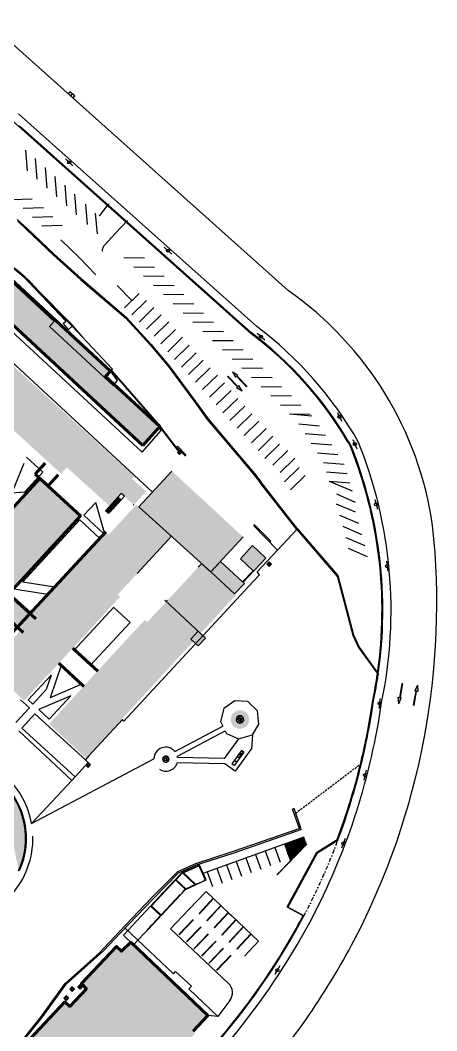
# Model space of a CAD drawing. Header units: millimetres. Extents: x 34038 to 35840, y 10511 to 10922.
# Drawn here: x 35739 to 35840.2, y 10666.8 to 10912 of the extents above; entities that cross this region are included whole.
import ezdxf

# ---------------------------------------------------------------- set-up
doc = ezdxf.new("R2010")
doc.units = ezdxf.units.MM
doc.linetypes.add('DASHDOTX2', pattern=[2, 1, -0.5, 0, -0.5])
doc.linetypes.add('HIDDENX2', pattern=[0.75, 0.5, -0.25])
for name, color, linetype in [('_0', 7, 'Continuous'), ('CERCA', 7, 'Continuous'), ('GUIA', 7, 'Continuous'), ('MANTER', 150, 'Continuous'), ('MEDIDAS REAIS', 3, 'Continuous'), ('MURO', 2, 'Continuous'), ('PAREDE', 4, 'Continuous'), ('PINTURA BRANCA', 7, 'Continuous'), ('piso2', 2, 'Continuous'), ('VAGAS', 7, 'Continuous')]:
    doc.layers.add(name, color=color, linetype=linetype)
doc.layers.add('PROJEÇÃO DAS EDIFICAÇÕES', color=4, linetype='Continuous', lineweight=60)

# ---------------------------------------------------------------- blocks, each defined once
blk = doc.blocks.new('X')
for p, q in [((0.4, 0.4), (-0.4, -0.4)), ((-0.4, 0.4), (0.4, -0.4)), ((-0.4, 0.4), (-0.4, -0.4)), ((-0.4, 0.4), (0.4, 0.4)), ((0.4, 0.4), (0.4, -0.4)), ((-0.4, -0.4), (0.4, -0.4))]:
    blk.add_line(p, q)
blk = doc.blocks.new('POST')
at = {"color": 7}
blk.add_line((-4.93, 0), (4.93, 0), dxfattribs=at)
blk.add_circle((0, 0), 1.5, dxfattribs=at)
blk = doc.blocks.new('BL')
for p, q in [((3, 3), (-3, 3)), ((-3, 3), (-3, 0)), ((0, 3), (0, 0)), ((3, 0), (3, 3))]:
    blk.add_line(p, q)
blk = doc.blocks.new('CUBA-PL')
for p, q in [((0.15, -0.16), (0.15, 0.16)), ((0.19, 0.2), (0.46, 0.2)), ((0.5, 0.16), (0.5, -0.16)), ((0.46, -0.2), (0.19, -0.2))]:
    blk.add_line(p, q)
for radius in [0.0281, 0.0158]:
    blk.add_circle((0.33, 0), radius)
for centre, start, end in [((0.19, 0.16), 90, 180), ((0.46, 0.16), 0, 90), ((0.19, -0.16), 180, 270), ((0.46, -0.16), 270, 0)]:
    blk.add_arc(centre, 0.04, start, end)

msp = doc.modelspace()

# ---------------------------------------------------------------- hatches: boundary and pattern name
for points in [[(35792.872, 10822.071), (35791.558, 10822.886), (35791.774, 10823.095), (35789.336, 10825.607), (35789.444, 10825.712), (35791.881, 10823.2), (35792.097, 10823.409)], [(35790.53, 10826.765), (35791.844, 10825.95), (35791.628, 10825.741), (35794.066, 10823.229), (35793.958, 10823.125), (35791.521, 10825.637), (35791.305, 10825.428)], [(35830.921, 10746.211), (35830.81, 10747.753), (35831.106, 10747.701), (35831.71, 10751.149), (35831.857, 10751.123), (35831.254, 10747.676), (35831.549, 10747.624)], [(35835.472, 10750.745), (35835.583, 10749.203), (35835.287, 10749.255), (35834.683, 10745.807), (35834.536, 10745.833), (35835.14, 10749.281), (35834.844, 10749.332)]]:
    msp.add_hatch(color=256).paths.add_polyline_path(points)
at = {"layer": 'MANTER'}
h = msp.add_hatch(color=170, dxfattribs=at)
h.dxf.hatch_style = 1
h.paths.add_polyline_path([(35732.321, 10853.28), (35729.635, 10850.414), (35771.758, 10812.175), (35772.917, 10813.452), (35759.712, 10825.628), (35760.871, 10826.884)])
h = msp.add_hatch(color=170, dxfattribs=at)
h.dxf.hatch_style = 1
h.paths.add_polyline_path([(35768.748, 10808.859), (35771.758, 10812.175), (35729.635, 10850.414), (35726.948, 10847.547)])
h = msp.add_hatch(color=170, dxfattribs=at)
h.dxf.hatch_style = 1
h.paths.add_polyline_path([(35748.926, 10802.029), (35750.318, 10803.561), (35760.725, 10794.108), (35762.373, 10795.921), (35763.565, 10797.175), (35766.43, 10794.573), (35766.578, 10794.438), (35769.55, 10797.71), (35766.293, 10800.668), (35766.192, 10800.557), (35766.074, 10800.665), (35766.717, 10801.373), (35722.394, 10841.636), (35716.069, 10834.673), (35733.848, 10818.522), (35732.456, 10816.99)])
h = msp.add_hatch(color=170, dxfattribs=at)
h.dxf.hatch_style = 1
h.paths.add_polyline_path([(35793.111, 10786.703), (35775.794, 10802.658), (35767.803, 10793.984), (35785.286, 10778.209)])
h = msp.add_hatch(color=170, dxfattribs=at)
h.dxf.hatch_style = 1
h.paths.add_polyline_path([(35775.593, 10786.955), (35775.668, 10787.037), (35783.226, 10780.1), (35783.21, 10780.083), (35785.286, 10778.209), (35793.111, 10786.703), (35775.794, 10802.658), (35767.803, 10793.984)])
h = msp.add_hatch(color=170, dxfattribs=at)
h.dxf.hatch_style = 1
h.paths.add_polyline_path([(35735.463, 10751.071), (35771.683, 10790.423), (35767.213, 10794.525), (35730.973, 10755.189)])
h.paths.add_polyline_path([(35722.824, 10767.386), (35749.136, 10795.908), (35744.66, 10800.065), (35718.367, 10771.524)])
h = msp.add_hatch(color=170, dxfattribs=at)
h.dxf.hatch_style = 1
h.paths.add_polyline_path([(35735.243, 10790.285), (35734.58, 10790.895), (35728.821, 10784.643), (35729.484, 10784.034)], flags=17)
h.paths.add_polyline_path([(35744.649, 10800.053), (35743.762, 10800.861), (35734.58, 10790.895), (35735.243, 10790.285), (35729.484, 10784.034), (35728.821, 10784.643), (35728.618, 10784.422), (35729.501, 10783.61)])
h = msp.add_hatch(color=170, dxfattribs=at)
h.dxf.hatch_style = 1
h.paths.add_polyline_path([(35727.28, 10763.247), (35753.613, 10791.751), (35749.136, 10795.908), (35722.824, 10767.386)])
h = msp.add_hatch(color=170, dxfattribs=at)
h.dxf.hatch_style = 1
h.paths.add_polyline_path([(35735.463, 10751.071), (35739.954, 10746.954), (35763.236, 10772.125), (35762.649, 10772.668), (35762.502, 10772.804), (35775.532, 10786.89), (35771.683, 10790.423)])
h = msp.add_hatch(color=170, dxfattribs=at)
h.dxf.hatch_style = 1
h.paths.add_polyline_path([(35739.475, 10765.604), (35739.306, 10765.761), (35739.463, 10765.929), (35739.631, 10765.773)], flags=16)
h.paths.add_polyline_path([(35746.688, 10773.372), (35746.519, 10773.528), (35746.676, 10773.697), (35746.844, 10773.54)], flags=16)
h.paths.add_polyline_path([(35743.961, 10770.773), (35744.117, 10770.941), (35744.286, 10770.785), (35744.129, 10770.616)], flags=16)
h.paths.add_polyline_path([(35749.057, 10776.261), (35749.214, 10776.43), (35749.382, 10776.273), (35749.226, 10776.105)], flags=16)
h.paths.add_polyline_path([(35751.609, 10779.009), (35751.766, 10779.178), (35751.934, 10779.021), (35751.778, 10778.853)], flags=16)
h.paths.add_polyline_path([(35753.807, 10781.376), (35753.964, 10781.545), (35754.132, 10781.388), (35753.976, 10781.22)], flags=16)
h.paths.add_polyline_path([(35756.74, 10784.534), (35756.896, 10784.703), (35757.065, 10784.546), (35756.908, 10784.378)], flags=16)
h.paths.add_polyline_path([(35758.271, 10786.354), (35747.347, 10774.59), (35747.992, 10774.489), (35758.623, 10786.029)])
h.paths.add_polyline_path([(35745.706, 10772.822), (35741.518, 10768.313), (35741.93, 10767.935), (35746.341, 10772.723)])
h.paths.add_polyline_path([(35759.758, 10787.954), (35759.485, 10787.661), (35759.523, 10787.531), (35759.692, 10787.375), (35759.598, 10787.274), (35759.639, 10787.132), (35759.546, 10787.218), (35759.535, 10787.206), (35759.366, 10787.363), (35759.377, 10787.374), (35759.292, 10787.453), (35758.271, 10786.354), (35758.623, 10786.029), (35747.992, 10774.489), (35747.347, 10774.59), (35745.706, 10772.822), (35746.341, 10772.723), (35741.93, 10767.935), (35741.773, 10768.079), (35741.605, 10767.898), (35741.436, 10768.054), (35741.603, 10768.235), (35741.014, 10768.775), (35737.747, 10765.258), (35739.104, 10764.014), (35760.514, 10787.253)])
h = msp.add_hatch(color=170, dxfattribs=at)
h.dxf.hatch_style = 1
h.paths.add_polyline_path([(35759.598, 10787.274), (35759.546, 10787.218), (35759.639, 10787.132)])
h.paths.add_polyline_path([(35759.485, 10787.661), (35759.292, 10787.453), (35759.377, 10787.374), (35759.523, 10787.531)])
h = msp.add_hatch(color=170, dxfattribs=at)
h.dxf.hatch_style = 1
h.paths.add_polyline_path([(35783.21, 10780.083), (35783.061, 10780.217), (35782.236, 10779.329), (35774.77, 10771.301), (35774.634, 10771.154), (35774.498, 10771.008), (35774.499, 10771.007), (35774.645, 10770.873)])
h.paths.add_polyline_path([(35775.741, 10786.821), (35775.593, 10786.955), (35767.112, 10777.787), (35767.259, 10777.652), (35767.395, 10777.799)])
h = msp.add_hatch(color=170, dxfattribs=at)
h.dxf.hatch_style = 1
h.paths.add_polyline_path([(35775.741, 10786.821), (35775.68, 10786.755), (35782.942, 10780.089), (35783.061, 10780.217)])
h = msp.add_hatch(color=170, dxfattribs=at)
h.dxf.hatch_style = 1
h.paths.add_polyline_path([(35795.408, 10784.576), (35792.456, 10781.366), (35795.53, 10778.471), (35792.989, 10775.797), (35787.616, 10780.739), (35785.286, 10778.209), (35791.059, 10772.895), (35793.429, 10775.389), (35793.134, 10775.659), (35798.628, 10781.544)])
h = msp.add_hatch(color=170, dxfattribs=at)
h.dxf.hatch_style = 1
h.paths.add_polyline_path([(35791.059, 10772.895), (35793.429, 10775.389), (35793.134, 10775.659), (35798.628, 10781.544), (35795.408, 10784.576), (35792.456, 10781.366), (35795.53, 10778.471), (35792.989, 10775.797), (35787.616, 10780.739), (35785.286, 10778.209)])
h = msp.add_hatch(color=170, dxfattribs=at)
h.dxf.hatch_style = 1
h.paths.add_polyline_path([(35786.911, 10776.713), (35785.286, 10778.209), (35785.15, 10778.062), (35783.09, 10779.954), (35769.996, 10765.872), (35769.849, 10766.008), (35769.262, 10766.551), (35761.882, 10758.615), (35746.043, 10741.309), (35750.498, 10737.153)])
h = msp.add_hatch(color=170, dxfattribs=at)
h.dxf.hatch_style = 1
h.paths.add_polyline_path([(35783.226, 10780.1), (35783.09, 10779.954), (35785.15, 10778.062), (35785.286, 10778.209)])
h = msp.add_hatch(color=170, dxfattribs=at)
h.dxf.hatch_style = 1
h.paths.add_polyline_path([(35791.394, 10772.587), (35786.911, 10776.713), (35750.498, 10737.153), (35754.954, 10732.997)])
h = msp.add_hatch(color=170, dxfattribs=at)
h.dxf.hatch_style = 1
h.paths.add_polyline_path([(35767.259, 10777.652), (35767.112, 10777.787), (35762.502, 10772.804), (35762.649, 10772.668)])
h = msp.add_hatch(color=170, dxfattribs=at)
h.dxf.hatch_style = 1
h.paths.add_polyline_path([(35736.14, 10772.837), (35733.086, 10769.532), (35737.747, 10765.258), (35740.81, 10768.555)])
h = msp.add_hatch(color=170, dxfattribs=at)
h.dxf.hatch_style = 1
h.paths.add_polyline_path([(35774.645, 10770.873), (35774.498, 10771.008), (35769.849, 10766.008), (35769.996, 10765.872)])
h = msp.add_hatch(color=170, dxfattribs=at)
h.dxf.hatch_style = 1
h.paths.add_polyline_path([(35782.197, 10763.777), (35780.463, 10761.893), (35782.225, 10760.249), (35783.959, 10762.133)])
h = msp.add_hatch(color=170, dxfattribs=at)
h.dxf.hatch_style = 1
h.paths.add_polyline_path([(35794.622, 10742.391, 1), (35790.122, 10742.391, 1)])
h = msp.add_hatch(color=170, dxfattribs=at)
h.dxf.hatch_style = 1
h.paths.add_polyline_path([(35765.847, 10688.322), (35763.555, 10686.147), (35762.393, 10687.305), (35753.865, 10678.281), (35755.059, 10677.047), (35751.053, 10672.776), (35749.847, 10673.851), (35741.318, 10664.827), (35742.486, 10663.676), (35740.337, 10661.359), (35755.389, 10647.158), (35759.013, 10650.951), (35766.271, 10651.185), (35766.101, 10658.615), (35770.03, 10658.998), (35769.957, 10662.177), (35773.973, 10662.21), (35773.975, 10661.899, 0.6767556), (35776.507, 10660.909), (35777.015, 10660.433, 1), (35779.107, 10662.663), (35778.802, 10662.95), (35779.381, 10662.955), (35779.358, 10663.943), (35781.51, 10666.243), (35781.007, 10666.715), (35784.589, 10670.535)])
h = msp.add_hatch(color=170, dxfattribs=at)
h.dxf.hatch_style = 1
h.paths.add_polyline_path([(35755.389, 10647.158), (35759.013, 10650.951), (35766.271, 10651.185), (35766.101, 10658.615), (35770.03, 10658.998), (35769.957, 10662.177), (35774.006, 10662.21, 0.805425), (35776.618, 10661.043, 1.5266512), (35778.674, 10662.949), (35779.381, 10662.955), (35779.358, 10663.943), (35781.51, 10666.243), (35781.007, 10666.715), (35784.589, 10670.535), (35765.847, 10688.322), (35763.555, 10686.147), (35762.393, 10687.305), (35753.865, 10678.281), (35755.059, 10677.047), (35751.053, 10672.776), (35749.847, 10673.851), (35741.318, 10664.827), (35742.486, 10663.676), (35740.337, 10661.359)])
at = {"layer": 'PINTURA BRANCA'}
h = msp.add_hatch(color=2, dxfattribs=at)
edge = h.paths.add_edge_path()
edge.add_line((35734.604, 10727.25), (35734.457, 10727.114))
edge.add_arc((35721.535, 10713.509), 18.764, -24.71761, 46.47473, ccw=False)
edge.add_line((35738.58, 10705.663), (35738.826, 10705.721))
edge.add_arc((35721.537, 10713.509), 18.962, 335.7505, 406.43854)
at = {"layer": 'PINTURA BRANCA', "ltscale": 3}
h = msp.add_hatch(dxfattribs=at)
h.set_pattern_fill('ANSI31', color=256, scale=1.5, angle=19.72326, style=0)
h.set_pattern_definition([(64.723257, (32455.22812, 9350.73386), (-0.169547989, 0.080060785), [])])
h.paths.add_polyline_path([(35803.208, 10712.166), (35804.66, 10708.115), (35808.581, 10712.149), (35807.966, 10713.868)])

# ---------------------------------------------------------------- linework, layer by layer
for p, q in [((35804.068, 10846.424), (35730.601, 10912.042)), ((35796.426, 10837.716), (35738.548, 10889.3)), ((35789.336, 10825.607), (35789.444, 10825.712)), ((35789.336, 10825.607), (35791.774, 10823.095)), ((35789.444, 10825.712), (35791.881, 10823.2)), ((35790.53, 10826.765), (35791.305, 10825.428)), ((35790.53, 10826.765), (35791.844, 10825.95)), ((35791.521, 10825.637), (35791.305, 10825.428)), ((35793.958, 10823.125), (35791.521, 10825.637)), ((35791.844, 10825.95), (35791.628, 10825.741)), ((35794.066, 10823.229), (35791.628, 10825.741)), ((35791.558, 10822.886), (35791.774, 10823.095)), ((35791.881, 10823.2), (35792.097, 10823.409)), ((35792.872, 10822.071), (35792.097, 10823.409)), ((35794.066, 10823.229), (35793.958, 10823.125)), ((35792.872, 10822.071), (35791.558, 10822.886)), ((35768.564, 10807.238), (35773.231, 10812.51)), ((35773.231, 10812.51), (35772.59, 10813.092)), ((35777.179, 10808.67), (35776.97, 10808.465)), ((35779.123, 10806.272), (35776.97, 10808.465)), ((35779.324, 10806.489), (35777.179, 10808.67)), ((35777.183, 10807.185), (35777.752, 10807.669)), ((35777.651, 10806.635), (35777.183, 10807.185)), ((35777.183, 10807.185), (35778.214, 10807.114)), ((35777.746, 10807.664), (35777.651, 10806.635)), ((35778.259, 10807.152), (35777.651, 10806.635)), ((35777.746, 10807.664), (35778.214, 10807.114)), ((35739.872, 10804.486), (35736.964, 10797.361)), ((35736.964, 10797.361), (35740.06, 10797.581)), ((35759.485, 10787.661), (35757.342, 10795.028)), ((35754.467, 10791.916), (35759.292, 10787.453)), ((35753.449, 10790.815), (35758.271, 10786.354)), ((35801.501, 10783.48), (35795.641, 10789.449)), ((35799.836, 10785.616), (35795.85, 10789.676)), ((35796.531, 10778.183), (35806.351, 10788.649)), ((35799.616, 10785.4), (35799.836, 10785.616)), ((35799.616, 10785.4), (35799.836, 10785.616)), ((35797.09, 10777.506), (35795.528, 10775.818)), ((35797.09, 10777.506), (35796.531, 10778.183)), ((35797.09, 10777.506), (35796.531, 10778.183)), ((35737.94, 10774.035), (35745.706, 10772.822)), ((35739.581, 10775.803), (35747.347, 10774.59)), ((35795.528, 10775.818), (35764.181, 10741.942)), ((35741.518, 10768.313), (35736.719, 10772.713)), ((35748.971, 10755.719), (35746.256, 10747.657)), ((35746.485, 10753.132), (35745.316, 10749.659)), ((35754.135, 10751.013), (35746.256, 10747.657)), ((35831.71, 10751.149), (35831.106, 10747.701)), ((35831.857, 10751.123), (35831.254, 10747.676)), ((35831.71, 10751.149), (35831.857, 10751.123)), ((35835.472, 10750.745), (35834.844, 10749.332)), ((35835.472, 10750.745), (35835.583, 10749.203)), ((35739.027, 10747.131), (35741.205, 10745.194)), ((35740.935, 10747.131), (35742.036, 10746.113)), ((35751.287, 10748.104), (35743.479, 10744.778)), ((35746.029, 10742.42), (35751.287, 10748.104)), ((35791.082, 10746.937), (35788.462, 10745.044)), ((35794.306, 10746.702), (35791.082, 10746.937)), ((35830.81, 10747.753), (35831.106, 10747.701)), ((35830.921, 10746.211), (35830.81, 10747.753)), ((35830.921, 10746.211), (35831.549, 10747.624)), ((35831.254, 10747.676), (35831.549, 10747.624)), ((35834.536, 10745.833), (35835.14, 10749.281)), ((35834.683, 10745.807), (35835.287, 10749.255)), ((35835.14, 10749.281), (35834.844, 10749.332)), ((35835.583, 10749.203), (35835.287, 10749.255)), ((35741.205, 10745.194), (35737.899, 10741.658)), ((35743.479, 10744.778), (35746.029, 10742.42)), ((35788.462, 10745.044), (35787.671, 10741.911)), ((35796.625, 10744.45), (35794.306, 10746.702)), ((35834.683, 10745.807), (35834.536, 10745.833)), ((35739.355, 10740.272), (35742.495, 10743.773)), ((35742.495, 10743.773), (35754.807, 10732.573)), ((35763.798, 10742.354), (35755.599, 10733.49)), ((35764.181, 10741.942), (35763.798, 10742.354)), ((35792.223, 10742.376), (35791.43, 10742.295)), ((35791.588, 10742.923), (35792.248, 10742.475)), ((35791.712, 10741.712), (35792.267, 10742.283)), ((35792.331, 10742.535), (35792.113, 10743.302)), ((35792.361, 10742.241), (35792.303, 10741.446)), ((35792.76, 10743.255), (35792.433, 10742.528)), ((35792.926, 10741.623), (35792.46, 10742.269)), ((35792.507, 10742.456), (35793.224, 10742.804)), ((35793.29, 10742.159), (35792.517, 10742.354)), ((35796.953, 10741.235), (35796.625, 10744.45)), ((35751.538, 10727.577), (35738.661, 10739.627)), ((35752.331, 10728.465), (35739.355, 10740.272)), ((35776.56, 10734.629), (35788.212, 10740.794)), ((35777.149, 10733.515), (35788.761, 10739.659)), ((35787.671, 10741.911), (35788.212, 10740.794)), ((35788.761, 10739.659), (35789.08, 10739.002)), ((35795.396, 10738.634), (35796.953, 10741.235)), ((35792.029, 10737.679), (35788.551, 10732.914)), ((35789.08, 10739.002), (35792.029, 10737.679)), ((35792.029, 10737.679), (35795.396, 10738.634)), ((35795.396, 10738.634), (35795.176, 10735.341)), ((35741.739, 10717.106), (35771.453, 10732.827)), ((35755.497, 10731.945), (35754.807, 10732.573)), ((35755.496, 10733.586), (35755.599, 10733.49)), ((35774.204, 10732.729), (35773.51, 10732.638)), ((35774.233, 10732.84), (35773.678, 10733.266)), ((35773.834, 10732.074), (35774.261, 10732.629)), ((35774.242, 10733.591), (35774.333, 10732.897)), ((35774.372, 10732.6), (35774.463, 10731.906)), ((35774.444, 10732.867), (35774.87, 10733.422)), ((35775.026, 10732.23), (35774.471, 10732.657)), ((35775.195, 10732.859), (35774.501, 10732.768)), ((35788.551, 10732.914), (35777.225, 10733.148)), ((35752.331, 10728.465), (35755.497, 10731.945)), ((35788.662, 10731.651), (35777.122, 10731.89)), ((35741.739, 10717.106), (35751.538, 10727.577)), ((35806.784, 10715.906), (35805.146, 10720.63)), ((35807.162, 10716.037), (35805.524, 10720.761)), ((35811.067, 10710.155), (35815.989, 10713.259)), ((35811.218, 10710.014), (35816.153, 10713.126)), ((35803.848, 10696.895), (35811.067, 10710.155)), ((35803.99, 10696.736), (35811.218, 10710.014)), ((35807.892, 10694.768), (35803.855, 10696.958)), ((35807.841, 10694.624), (35803.99, 10696.736)), ((35807.768, 10694.662), (35807.646, 10694.731)), ((35807.768, 10694.662), (35807.646, 10694.731)), ((35807.818, 10694.806), (35807.696, 10694.874)), ((35776.221, 10680.635), (35764.478, 10691.78)), ((35749.88, 10678.323), (35758.132, 10685.676)), ((35776.221, 10680.635), (35776.733, 10681.196)), ((35780.582, 10677.682), (35776.733, 10681.196)), ((35743.974, 10670.178), (35749.88, 10678.323)), ((35744.213, 10669.996), (35750.104, 10678.121)), ((35779.966, 10677.008), (35780.582, 10677.682)), ((35786.995, 10670.337), (35779.966, 10677.008)), ((35736.525, 10660.921), (35743.974, 10670.178)), ((35736.748, 10660.72), (35744.213, 10669.996))]:
    msp.add_line(p, q)
at = {"color": 7}
for p, q in [((35725.355, 10847.162), (35768.564, 10807.238)), ((35722.713, 10842.287), (35771.108, 10797.571)), ((35761.723, 10769.592), (35751.994, 10759.087)), ((35746.485, 10753.132), (35740.935, 10747.131)), ((35745.316, 10749.659), (35742.036, 10746.113)), ((35792.7, 10734.833), (35790.372, 10731.642)), ((35795.176, 10735.341), (35791.155, 10729.832)), ((35793.266, 10734.42), (35792.7, 10734.833)), ((35793.266, 10734.42), (35790.937, 10731.229)), ((35791.509, 10732.013), (35790.943, 10732.425)), ((35792.204, 10732.966), (35791.639, 10733.379)), ((35793.144, 10734.508), (35792.083, 10733.054)), ((35791.155, 10729.832), (35788.662, 10731.651)), ((35790.937, 10731.229), (35790.372, 10731.642))]:
    msp.add_line(p, q, dxfattribs=at)
at = {"ltscale": 5}
for p, q in [((35740.497, 10806.016, -494), (35744.464, 10802.362, -494)), ((35740.06, 10797.581), (35744.464, 10802.362)), ((35740.06, 10797.581), (35743.414, 10801.222)), ((35742.638, 10801.937), (35743.414, 10801.222)), ((35757.342, 10795.028), (35754.467, 10791.916)), ((35753.449, 10790.815), (35739.581, 10775.803))]:
    msp.add_line(p, q, dxfattribs=at)
at = {"color": 7, "ltscale": 5}
for p, q in [((35765.707, 10765.929), (35761.72, 10769.588)), ((35755.944, 10755.461), (35751.994, 10759.087)), ((35754.135, 10751.013), (35748.951, 10755.771))]:
    msp.add_line(p, q, dxfattribs=at)
at = {"color": 7, "linetype": 'ByBlock', "ltscale": 5}
msp.add_line((35755.944, 10755.461), (35765.707, 10765.929), dxfattribs=at)
for points in [[(35791.712, 10741.712), (35792.303, 10741.446), (35792.926, 10741.623), (35793.29, 10742.159), (35793.224, 10742.804), (35792.76, 10743.255), (35792.113, 10743.302), (35791.588, 10742.923), (35791.43, 10742.295)], [(35774.242, 10733.591), (35773.678, 10733.266), (35773.51, 10732.638), (35773.834, 10732.074), (35774.463, 10731.906), (35775.026, 10732.23), (35775.195, 10732.859), (35774.87, 10733.422)]]:
    msp.add_lwpolyline(points, close=True)
at = {"linetype": 'HIDDENX2'}
msp.add_lwpolyline([(35805.904, 10719.664), (35821.887, 10731.746)], dxfattribs=at)
msp.add_lwpolyline([(35805.904, 10719.664), (35821.887, 10731.746)], dxfattribs=at)
msp.add_lwpolyline([(35805.524, 10720.761), (35805.146, 10720.63)])
at = {"color": 7}
for points in [[(35807.293, 10715.659), (35790.597, 10709.87), (35781.719, 10707.014), (35777.385, 10705.117), (35771.188, 10698.794), (35763.419, 10690.673), (35759.228, 10686.251), (35750.104, 10678.121)], [(35807.162, 10716.037), (35790.47, 10710.249), (35781.577, 10707.389), (35777.153, 10705.452), (35770.9, 10699.072), (35763.129, 10690.949), (35758.132, 10685.676)]]:
    msp.add_lwpolyline(points, dxfattribs=at)
for centre, radius, start, end in [((35755.904, 10777.447), 84.129, 8.19516, 55.07502), ((35741.532, 10764.409), 91.583, 29.57047, 53.1731), ((35741.532, 10764.409), 91.583, 29.57047, 53.1731), ((35719.739, 10768.836), 109.332, 348.24769, 21.89373), ((35663.491, 10770.592), 176.69, 332.43714, 6.12322), ((35665.31, 10769.77), 163.128, 332.78969, 351.82286), ((35774.352, 10732.748), 2.9, 40.4292, 178.45087), ((35774.352, 10732.748), 2.9, 7.92121, 15.33509), ((35774.352, 10732.748), 2.9, 237.31343, 342.78041), ((35721.537, 10713.509), 20.52, 10.09542, 46.43854), ((35721.537, 10713.509), 20.52, 317.96333, 1.49962), ((35660.835, 10772.823), 168.505, 309.28203, 332.56215), ((35655.645, 10776.038), 186.17, 318.14577, 332.06856)]:
    msp.add_arc(centre, radius, start, end)
at = {"linetype": 'DASHDOTX2'}
msp.add_arc((35665.31, 10769.77), 161.128, 332.20081, 339.41803, dxfattribs=at)
msp.add_arc((35665.31, 10769.77), 161.128, 332.20081, 339.41803, dxfattribs=at)
at = {"layer": '_0'}
msp.add_line((35766.43, 10794.573), (35766.578, 10794.438), dxfattribs=at)
at = {"layer": 'CERCA'}
msp.add_line((35822.989, 10734.915), (35822.989, 10734.918), dxfattribs=at)
at = {"layer": 'GUIA'}
for p, q in [((35795.033, 10836.011), (35737.095, 10887.648)), ((35795.033, 10836.011), (35737.095, 10887.648)), ((35795.16, 10836.166), (35738.766, 10886.427)), ((35795.16, 10836.166), (35738.766, 10886.427)), ((35755.599, 10733.49), (35754.807, 10732.573)), ((35752.331, 10728.465), (35751.538, 10727.577)), ((35789.861, 10674.215), (35786.995, 10670.337)), ((35786.995, 10670.337), (35784.589, 10670.535))]:
    msp.add_line(p, q, dxfattribs=at)
at = {"layer": 'GUIA', "color": 7}
msp.add_line((35775.519, 10691.563), (35779.956, 10696.271), dxfattribs=at)
at = {"layer": 'GUIA', "elevation": -494}
for points in [[(35758.15, 10864.553, 0.0107031), (35758.306, 10864.69), (35760.5, 10867.5)], [(35765, 10863.427), (35762.048, 10860.302), (35759.443, 10857.463, 0.0924059), (35759.011, 10856.772, 0.1473687), (35758.946, 10855.976, 0.0777232)]]:
    msp.add_lwpolyline(points, format="xyb", dxfattribs=at)
msp.add_lwpolyline([(35756.263, 10863.573), (35756.263, 10863.573)], close=True, dxfattribs=at)
msp.add_lwpolyline([(35748.837, 10858.774), (35753.273, 10854.456), (35757.307, 10850.292)], dxfattribs=at)
at = {"layer": 'GUIA'}
for centre, radius, start, end in [((35741.532, 10764.409), 89.383, 30.54303, 53.23286), ((35741.532, 10764.409), 89.383, 30.54303, 53.23286), ((35741.532, 10764.409), 89.583, 30.54303, 53.22733), ((35741.532, 10764.409), 89.583, 30.54303, 53.22733), ((35741.532, 10764.409), 89.383, 29.665, 30.54303), ((35741.532, 10764.409), 89.383, 29.665, 30.54303), ((35741.532, 10764.409), 89.583, 29.65622, 30.54303), ((35741.532, 10764.409), 89.583, 29.65622, 30.54303), ((35719.739, 10768.836), 107.132, 351.88498, 21.8147), ((35719.739, 10768.836), 107.132, 17.23908, 21.8147), ((35719.739, 10768.836), 107.332, 351.77505, 21.82203), ((35719.739, 10768.836), 107.332, 17.2454, 21.82203), ((35569.812, 10757.402), 257.511, 5.64202, 6.11268), ((35569.812, 10757.402), 257.511, 5.64202, 6.11268), ((35793.248, 10779.475), 32.986, 3.99069, 5.64202), ((35793.248, 10779.475), 32.986, 3.99069, 5.64202), ((35719.739, 10768.836), 107.132, 348.21442, 351.76989), ((35719.739, 10768.836), 107.332, 348.21442, 351.6604), ((35665.31, 10769.77), 160.928, 346.35034, 351.84509), ((35665.31, 10769.77), 161.128, 346.35034, 351.84509), ((35665.31, 10769.77), 160.928, 339.44197, 346.35034), ((35665.31, 10769.77), 161.128, 339.41803, 346.35034), ((35660.835, 10772.823), 166.355, 307.33976, 331.9896), ((35660.835, 10772.823), 166.355, 307.33976, 331.9896), ((35660.835, 10772.823), 166.505, 307.33976, 331.9896), ((35660.835, 10772.823), 166.505, 307.33976, 331.9896), ((35660.52, 10772.276), 166.355, 328.94258, 332.25856), ((35660.52, 10772.276), 166.505, 329.00578, 332.25856)]:
    msp.add_arc(centre, radius, start, end, dxfattribs=at)
at = {"layer": 'GUIA', "color": 2}
for centre, radius, start, end in [((35721.535, 10713.509), 18.764, 335.28239, 46.47473), ((35721.537, 10713.509), 18.962, 335.7505, 46.43854)]:
    msp.add_arc(centre, radius, start, end, dxfattribs=at)
at = {"layer": 'MANTER'}
for p, q in [((35767.395, 10777.799), (35775.815, 10786.901)), ((35782.236, 10779.329), (35783.078, 10780.235)), ((35774.77, 10771.301), (35774.634, 10771.154)), ((35777.954, 10699.85), (35777.846, 10699.954))]:
    msp.add_line(p, q, dxfattribs=at)
at = {"layer": 'MANTER', "color": 170}
msp.add_line((35774.071, 10771.357), (35783.972, 10762.121), dxfattribs=at)
at = {"layer": 'MANTER'}
for points in [[(35775.794, 10802.658), (35767.803, 10793.984), (35785.286, 10778.209)], [(35785.286, 10778.209), (35793.111, 10786.703)], [(35785.286, 10778.209), (35787.616, 10780.739), (35792.989, 10775.797), (35795.53, 10778.471), (35792.456, 10781.366), (35795.408, 10784.576), (35798.628, 10781.544), (35793.134, 10775.659), (35793.429, 10775.389), (35791.059, 10772.895), (35785.265, 10778.229), (35787.616, 10780.739)], [(35781.007, 10666.715), (35784.589, 10670.535), (35765.847, 10688.322), (35763.555, 10686.147), (35762.393, 10687.305), (35753.865, 10678.281), (35755.059, 10677.047), (35751.053, 10672.776), (35749.847, 10673.851), (35741.318, 10664.827)]]:
    msp.add_lwpolyline(points, dxfattribs=at)
at = {"layer": 'MANTER', "color": 170}
msp.add_lwpolyline([(35782.197, 10763.777), (35780.463, 10761.893), (35782.225, 10760.249), (35783.959, 10762.133)], close=True, dxfattribs=at)
at = {"layer": 'MEDIDAS REAIS', "color": 1}
for p, q in [((35763.536, 10797.202), (35759.717, 10792.997)), ((35763.146, 10795.286), (35762.406, 10795.958)), ((35763.315, 10795.471), (35762.574, 10796.143)), ((35763.483, 10795.656), (35762.742, 10796.328)), ((35763.483, 10795.656), (35764.276, 10796.529)), ((35764.276, 10796.529), (35763.536, 10797.202)), ((35760.251, 10793.525), (35760.961, 10792.88)), ((35760.389, 10793.737), (35761.129, 10793.065)), ((35760.457, 10792.325), (35761.97, 10793.99)), ((35760.557, 10793.922), (35761.297, 10793.25)), ((35760.725, 10794.108), (35761.466, 10793.435)), ((35760.893, 10794.293), (35761.634, 10793.62)), ((35761.062, 10794.478), (35761.802, 10793.805)), ((35761.72, 10794.217), (35761.23, 10794.663)), ((35761.23, 10794.663), (35761.97, 10793.99)), ((35762.138, 10794.175), (35761.398, 10794.848)), ((35761.466, 10793.435), (35763.483, 10795.656)), ((35762.306, 10794.36), (35761.566, 10795.033)), ((35762.474, 10794.545), (35761.734, 10795.218)), ((35762.642, 10794.73), (35761.902, 10795.403)), ((35762.81, 10794.916), (35762.07, 10795.588)), ((35762.978, 10795.101), (35762.238, 10795.773)), ((35759.717, 10792.997), (35760.457, 10792.325)), ((35759.914, 10793.155), (35760.625, 10792.51)), ((35760.083, 10793.34), (35760.793, 10792.695))]:
    msp.add_line(p, q, dxfattribs=at)
at = {"layer": 'MURO'}
for p, q in [((35806.19, 10788.448), (35797.368, 10799.714, -494)), ((35806.344, 10788.656), (35797.522, 10799.922, -494)), ((35803.814, 10791.603), (35803.814, 10791.603)), ((35806.344, 10788.656), (35816.106, 10777.288)), ((35806.19, 10788.448), (35816.03, 10776.988)), ((35816.03, 10776.988), (35819.782, 10762.866)), ((35816.106, 10777.288), (35816.106, 10777.288)), ((35816.106, 10777.288), (35819.924, 10762.917)), ((35819.782, 10762.866), (35821.155, 10759.844)), ((35819.924, 10762.917), (35821.286, 10759.92)), ((35821.155, 10759.844), (35825.936, 10753.269)), ((35821.286, 10759.92), (35825.967, 10753.481)), ((35821.286, 10759.92), (35821.286, 10759.92)), ((35821.286, 10759.92), (35821.286, 10759.92)), ((35821.286, 10759.92), (35821.286, 10759.92)), ((35821.286, 10759.92), (35821.286, 10759.92)), ((35825.967, 10753.481), (35825.936, 10753.269))]:
    msp.add_line(p, q, dxfattribs=at)
at = {"layer": 'MURO', "elevation": -494}
for points in [[(35738.25, 10863.729), (35740.665, 10861.483), (35747.21, 10855.242), (35753.767, 10849.338), (35764.819, 10839.925), (35770.698, 10833.454), (35775.106, 10828.249), (35781.572, 10819.541), (35784.608, 10815.317), (35790.71, 10808.105), (35795.867, 10802.026), (35797.522, 10799.922)], [(35738.383, 10863.264), (35740.493, 10861.301), (35747.041, 10855.059), (35753.603, 10849.15), (35764.644, 10839.745), (35770.51, 10833.289), (35774.91, 10828.094), (35781.37, 10819.394), (35784.411, 10815.163), (35790.519, 10807.943), (35795.673, 10801.868), (35797.368, 10799.714)]]:
    msp.add_lwpolyline(points, dxfattribs=at)
at = {"layer": 'MURO', "color": 2}
for points in [[(35743.638, 10845.922), (35750.745, 10838.737), (35751.562, 10837.801)], [(35743.672, 10846.1), (35750.855, 10838.839), (35754.024, 10835.209)], [(35761.044, 10826.943), (35772.453, 10813.88)], [(35761.147, 10827.054), (35772.673, 10813.856), (35777.548, 10807.496)], [(35772.85, 10813.378), (35777.434, 10807.398)]]:
    msp.add_lwpolyline(points, dxfattribs=at)
msp.add_arc((35715.782, 10822.554), 36.501, 40.17297, 58.23986, dxfattribs=at)
at = {"layer": 'PAREDE', "color": 2}
for p, q in [((35778.335, 10705.075), (35782.406, 10706.904)), ((35778.526, 10705.271), (35781.551, 10702.412)), ((35783.922, 10703.526), (35782.365, 10706.995)), ((35776.734, 10703.4), (35770.833, 10697.143)), ((35776.662, 10703.469), (35779.032, 10701.218)), ((35776.762, 10703.574), (35779.173, 10701.296)), ((35776.835, 10703.505), (35778.335, 10705.075)), ((35778.378, 10705.204), (35781.405, 10702.344)), ((35782.054, 10702.483), (35783.758, 10703.283)), ((35783.696, 10703.42), (35783.922, 10703.526)), ((35783.755, 10703.289), (35783.696, 10703.42)), ((35778.482, 10700.632), (35779.051, 10701.238)), ((35778.591, 10700.529), (35778.482, 10700.632)), ((35778.591, 10700.529), (35779.141, 10701.115)), ((35779.051, 10701.238), (35781.992, 10702.62)), ((35782.054, 10702.483), (35781.992, 10702.62)), ((35782.054, 10702.483), (35781.992, 10702.62)), ((35769.862, 10691.447), (35777.846, 10699.954)), ((35773.147, 10694.947), (35770.763, 10697.209)), ((35769.971, 10691.343), (35769.862, 10691.447)), ((35769.862, 10691.447), (35769.971, 10691.344))]:
    msp.add_line(p, q, dxfattribs=at)
at = {"layer": 'PAREDE', "color": 4}
for p, q in [((35784.12, 10703.453), (35782.502, 10707.056)), ((35779.141, 10701.115), (35782.054, 10702.483)), ((35769.971, 10691.344), (35777.954, 10699.85)), ((35770.66, 10697.1), (35770.763, 10697.209))]:
    msp.add_line(p, q, dxfattribs=at)
at = {"layer": 'PAREDE', "ltscale": 0.03}
msp.add_lwpolyline([(35750.741, 10837.027), (35749.423, 10838.427), (35750.028, 10838.995), (35740.994, 10848.592, 0.0525426), (35733.774, 10854.265), (35732.341, 10852.717), (35747.199, 10838.965), (35746.078, 10837.754), (35761.546, 10823.437), (35762.626, 10824.604), (35760.966, 10826.859), (35761.422, 10827.351), (35751.574, 10837.812)], format="xyb", close=True, dxfattribs=at)
at = {"layer": 'PAREDE', "color": 2}
for points in [[(35782.502, 10707.056), (35778.276, 10705.159), (35775.007, 10701.737), (35764.033, 10690.043), (35766.529, 10687.675), (35779.141, 10701.115), (35784.12, 10703.453), (35782.502, 10707.056), (35778.276, 10705.159)], [(35773.153, 10694.734), (35770.658, 10697.102), (35775.007, 10701.737), (35778.276, 10705.159), (35782.502, 10707.056)]]:
    msp.add_lwpolyline(points, dxfattribs=at)
at = {"layer": 'PINTURA BRANCA'}
for p, q in [((35783.435, 10705.09), (35807.966, 10713.868)), ((35801.356, 10704.715), (35808.581, 10712.149)), ((35801.392, 10704.68), (35808.6, 10712.096)), ((35784.122, 10700.671), (35789.662, 10695.414)), ((35790.324, 10694.789), (35796.864, 10688.613))]:
    msp.add_line(p, q, dxfattribs=at)
at = {"layer": 'PINTURA BRANCA', "color": 7}
for p, q in [((35779.956, 10696.271), (35784.122, 10700.671)), ((35785.864, 10699), (35782.453, 10695.327)), ((35785.937, 10698.931), (35782.526, 10695.258)), ((35787.692, 10697.275), (35784.281, 10693.602)), ((35787.764, 10697.206), (35784.353, 10693.533)), ((35789.519, 10695.549), (35786.108, 10691.876)), ((35789.591, 10695.48), (35786.181, 10691.807)), ((35777.541, 10690.229), (35781.03, 10693.827)), ((35777.613, 10690.16), (35781.102, 10693.758)), ((35782.453, 10695.327), (35782.526, 10695.258)), ((35784.281, 10693.602), (35784.353, 10693.533)), ((35789.662, 10695.414), (35790.324, 10694.789)), ((35783.72, 10683.834), (35775.519, 10691.563)), ((35779.359, 10688.494), (35782.849, 10692.093)), ((35779.432, 10688.425), (35782.921, 10692.024)), ((35786.108, 10691.876), (35786.181, 10691.807)), ((35793.173, 10692.098), (35789.762, 10688.425)), ((35793.246, 10692.03), (35789.835, 10688.357)), ((35781.178, 10686.76), (35784.667, 10690.358)), ((35781.25, 10686.691), (35784.74, 10690.289)), ((35782.997, 10685.025), (35786.486, 10688.624)), ((35783.069, 10684.956), (35786.558, 10688.555)), ((35787.935, 10690.151), (35788.008, 10690.082)), ((35789.762, 10688.425), (35789.835, 10688.357)), ((35795, 10690.373), (35791.589, 10686.7)), ((35795.073, 10690.304), (35791.662, 10686.631)), ((35796.864, 10688.613), (35793.453, 10684.94)), ((35784.815, 10683.291), (35788.305, 10686.889)), ((35784.888, 10683.222), (35788.377, 10686.82)), ((35791.589, 10686.7), (35791.662, 10686.631)), ((35789.567, 10678.316), (35783.72, 10683.834)), ((35786.634, 10681.557), (35790.123, 10685.155)), ((35786.706, 10681.488), (35790.196, 10685.086))]:
    msp.add_line(p, q, dxfattribs=at)
at = {"layer": 'PINTURA BRANCA'}
for points in [[(35798.497, 10710.489), (35799.779, 10706.912)], [(35800.85, 10711.333), (35802.133, 10707.756)], [(35803.204, 10712.177), (35804.66, 10708.115)], [(35791.437, 10707.958), (35792.719, 10704.381)], [(35793.79, 10708.802), (35795.073, 10705.225)], [(35796.144, 10709.646), (35797.426, 10706.068)], [(35784.377, 10705.427), (35785.659, 10701.85)], [(35786.73, 10706.271), (35788.013, 10702.694)], [(35789.084, 10707.114), (35790.366, 10703.537)]]:
    msp.add_lwpolyline(points, dxfattribs=at)
msp.add_arc((35787.575, 10676.112), 2.971, 320.30989, 47.88863, dxfattribs=at)
at = {"layer": 'piso2', "color": 2}
msp.add_line((35777.954, 10699.85), (35778.591, 10700.529), dxfattribs=at)
at = {"layer": 'PROJEÇÃO DAS EDIFICAÇÕES'}
for p, q in [((35742.611, 10801.907), (35745.06, 10804.599)), ((35745.762, 10799.041), (35742.611, 10801.907)), ((35745.762, 10799.041), (35748.211, 10801.733)), ((35726.401, 10752.034), (35759.744, 10787.94)), ((35757.803, 10754.094), (35751.721, 10759.676)), ((35754.418, 10750.414), (35748.326, 10756.005))]:
    msp.add_line(p, q, dxfattribs=at)
at = {"layer": 'PROJEÇÃO DAS EDIFICAÇÕES', "color": 3}
for p, q in [((35742.742, 10766.783), (35735.55, 10773.378)), ((35739.693, 10763.474), (35732.496, 10770.073))]:
    msp.add_line(p, q, dxfattribs=at)
at = {"layer": 'PROJEÇÃO DAS EDIFICAÇÕES'}
for points in [[(35768.748, 10808.859), (35772.917, 10813.452), (35759.712, 10825.628), (35760.871, 10826.884), (35732.321, 10853.28), (35726.948, 10847.547), (35768.748, 10808.859)], [(35718.367, 10771.524), (35727.28, 10763.247), (35753.613, 10791.751), (35743.78, 10800.881), (35728.618, 10784.422), (35729.501, 10783.61), (35718.367, 10771.524)], [(35781.007, 10666.715), (35784.589, 10670.535), (35765.847, 10688.322), (35763.555, 10686.147), (35762.393, 10687.305), (35753.865, 10678.281), (35755.059, 10677.047), (35751.053, 10672.776), (35749.847, 10673.851), (35741.318, 10664.827)]]:
    msp.add_lwpolyline(points, dxfattribs=at)
at = {"layer": 'VAGAS'}
for p, q in [((35740.731, 10875.532), (35740.307, 10880.514)), ((35743.114, 10873.467), (35742.691, 10878.449)), ((35745.52, 10871.305), (35745.097, 10876.287)), ((35747.895, 10869.171), (35747.472, 10874.153)), ((35750.284, 10867.038), (35749.861, 10872.021)), ((35752.678, 10864.852), (35752.255, 10869.834)), ((35741.884, 10868.595, -494), (35736.887, 10868.429, -494)), ((35755.33, 10862.452, -494), (35754.906, 10867.434, -494)), ((35744.664, 10866.487, -494), (35739.666, 10866.322, -494)), ((35757.725, 10860.241, -494), (35757.302, 10865.223, -494)), ((35746.933, 10864.362, -494), (35741.936, 10864.197, -494)), ((35749.203, 10862.237, -494), (35744.205, 10862.072, -494)), ((35764.178, 10854.466, -494), (35769.178, 10854.394, -494)), ((35766.569, 10852.231, -494), (35771.569, 10852.16, -494)), ((35766.569, 10852.231, -494), (35771.569, 10852.16, -494)), ((35768.96, 10849.997, -494), (35773.96, 10849.926, -494)), ((35766.061, 10843.999, -494), (35762.518, 10847.644, -494)), ((35771.351, 10847.763, -494), (35776.351, 10847.691, -494)), ((35767.867, 10845.755, -494), (35764.281, 10842.27, -494)), ((35773.76, 10845.54, -1482), (35778.76, 10845.468, -1482)), ((35769.656, 10844.033, -494), (35766.07, 10840.548, -494)), ((35776.151, 10843.305, -1482), (35781.15, 10843.234, -1482)), ((35771.456, 10842.301, -494), (35767.87, 10838.816, -494)), ((35773.256, 10840.569, -494), (35769.67, 10837.085, -494)), ((35778.542, 10841.071, -1482), (35783.541, 10841, -1482)), ((35775.091, 10838.878, -494), (35771.506, 10835.393, -494)), ((35780.933, 10838.837, -1482), (35785.932, 10838.765, -1482)), ((35776.729, 10836.978, -494), (35773.143, 10833.493, -494)), ((35783.324, 10836.602, -1482), (35788.323, 10836.531, -1482)), ((35778.39, 10835.1, -494), (35774.805, 10831.615, -494)), ((35780.034, 10833.211, -494), (35776.448, 10829.726, -494)), ((35785.714, 10834.368, -1482), (35790.714, 10834.297, -1482)), ((35781.705, 10831.356, -494), (35778.12, 10827.871, -494)), ((35788.105, 10832.134, -1482), (35793.105, 10832.062, -1482)), ((35783.418, 10829.535, -494), (35779.833, 10826.05, -494)), ((35790.496, 10829.899, -1482), (35795.496, 10829.828, -1482)), ((35785.139, 10827.722, -494), (35781.554, 10824.237, -494)), ((35786.869, 10825.916, -494), (35783.283, 10822.431, -494)), ((35792.85, 10827.666, -1482), (35797.85, 10827.594, -1482)), ((35795.168, 10825.438, -1482), (35800.167, 10825.366, -1482)), ((35788.571, 10824.071, -494), (35784.986, 10820.586, -494)), ((35797.476, 10823.199, -1482), (35802.476, 10823.128, -1482)), ((35790.185, 10822.168, -494), (35786.599, 10818.683, -494)), ((35799.867, 10820.965, -1482), (35804.866, 10820.893, -1482)), ((35791.805, 10820.256, -494), (35788.22, 10816.772, -494)), ((35793.51, 10818.376, -494), (35789.925, 10814.892, -494)), ((35802.176, 10818.732, -1482), (35807.175, 10818.66, -1482)), ((35795.239, 10816.571, -494), (35791.654, 10813.086, -494)), ((35804.403, 10816.5, -1482), (35809.402, 10816.428, -1482)), ((35804.485, 10816.498, -1482), (35809.809, 10816.035, -1482)), ((35796.982, 10814.778, -494), (35793.396, 10811.293, -494)), ((35806.687, 10814.098, -1482), (35811.668, 10813.664, -1482)), ((35798.724, 10812.985, -494), (35795.138, 10809.501, -494)), ((35800.336, 10811.081, -494), (35796.751, 10807.596, -494)), ((35808.189, 10811.759, -1482), (35813.17, 10811.325, -1482)), ((35801.964, 10809.189, -494), (35798.378, 10805.704, -494)), ((35809.687, 10809.42, -1482), (35814.668, 10808.986, -1482)), ((35803.951, 10807.607, -494), (35800.366, 10804.122, -494)), ((35805.694, 10805.814, -494), (35802.108, 10802.329, -494)), ((35811.186, 10807.081, -1482), (35816.167, 10806.647, -1482)), ((35806.77, 10803.524, -494), (35803.184, 10800.039, -494)), ((35812.67, 10804.764, -1482), (35817.651, 10804.33, -1482)), ((35808.214, 10801.591, -494), (35804.629, 10798.106, -494)), ((35813.41, 10802.491, -1482), (35818.391, 10802.057, -1482)), ((35814.058, 10800.227, -1482), (35819.039, 10799.793, -1482)), ((35814.058, 10800.227, -494), (35819.592, 10797.862, -494)), ((35815.776, 10797.1, -494), (35820.374, 10795.135, -494)), ((35815.751, 10794.717, -494), (35820.349, 10792.753, -494)), ((35816.541, 10791.986, -494), (35821.139, 10790.021, -494)), ((35817.323, 10789.259, -494), (35821.921, 10787.295, -494)), ((35818.106, 10786.532, -494), (35822.704, 10784.568, -494)), ((35818.666, 10783.906, -494), (35823.264, 10781.941, -494))]:
    msp.add_line(p, q, dxfattribs=at)
at = {"layer": 'VAGAS', "color": 7}
for p, q in [((35791.346, 10693.824), (35787.935, 10690.151)), ((35791.419, 10693.755), (35788.008, 10690.082))]:
    msp.add_line(p, q, dxfattribs=at)

# ---------------------------------------------------------------- block references
for name, p, xscale, yscale, zscale, rotation in [('BL', (35751.15, 10893.599), 0.25, 0.25, 0.25, 320.5467168984479), ('POST', (35750.869, 10877.533), 0.25, 0.25, 0.25, 316.8251514022126), ('POST', (35750.869, 10877.533), 0.25, 0.25, 0.25, 316.8251514022126), ('POST', (35774.885, 10856.155), 0.25, 0.25, 0.25, 316.845711946702), ('POST', (35797.454, 10835.289), 0.25, 0.25, 0.25, 317.5779856364817), ('POST', (35797.454, 10835.289), 0.25, 0.25, 0.25, 317.5779856364814), ('POST', (35797.454, 10835.289), 0.25, 0.25, 0.25, 317.5779856364817), ('POST', (35797.454, 10835.289), 0.25, 0.25, 0.25, 317.5779856364814), ('POST', (35816.548, 10815.811), 0.25, 0.25, 0.25, 298.0827556954944), ('POST', (35816.548, 10815.811), 0.25, 0.25, 0.25, 298.0827556954944), ('POST', (35820.263, 10809.186), 0.25, 0.25, 0.25, 294.6335312629697), ('POST', (35820.263, 10809.186), 0.25, 0.25, 0.25, 294.6335312629697), ('POST', (35825.429, 10794.598), 0.25, 0.25, 0.25, 285.5003806016489), ('POST', (35825.429, 10794.598), 0.25, 0.25, 0.25, 285.5003806016489), ('POST', (35828.118, 10779.552), 0.25, 0.25, 0.25, 275.9769725443525), ('POST', (35828.118, 10779.552), 0.25, 0.25, 0.25, 275.9769725443525), ('POST', (35826.273, 10746.249), 0.2499999999999997, 0.2499999999999997, 0.2499999999999997, 265.3505887297717), ('POST', (35822.737, 10728.877), 0.25, 0.25, 0.25, 255.0003228844951), ('POST', (35817.483, 10712.333), 0.25, 0.25, 0.25, 249.345039389968), ('POST', (35801.439, 10681.525), 0.25, 0.25, 0.25, 238.5855120124133)]:
    msp.add_blockref(name, p, dxfattribs=dict(xscale=xscale, yscale=yscale, zscale=zscale, rotation=rotation))
for p, rotation in [((35799.475, 10780.059), 226.9012285379078), ((35799.475, 10780.059), 226.9012285379078), ((35755.492, 10731.332), 137.7074108694571), ((35751.578, 10676.937), 228.1233122974157), ((35753.533, 10677.513), 228.1233122974157), ((35750.149, 10674.774), 228.1233122974157)]:
    msp.add_blockref('X', p, dxfattribs=dict(rotation=rotation))
at = {"color": 7, "rotation": 143.8789919986336}
msp.add_blockref('CUBA-PL', (35792.634, 10733.767), dxfattribs=at)

doc.saveas('drawing.dxf')
